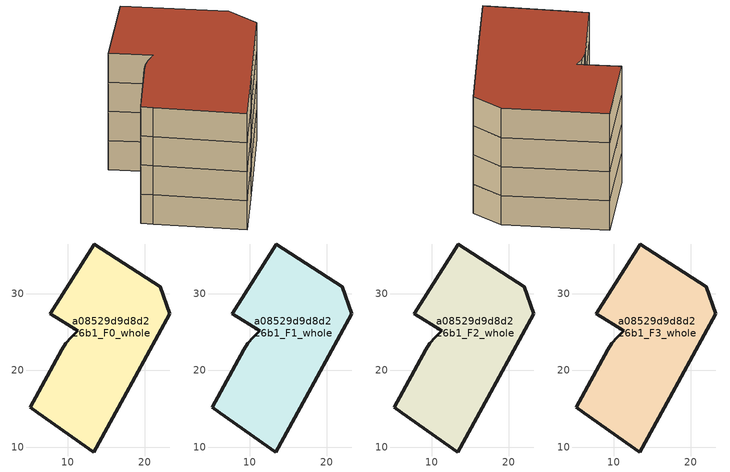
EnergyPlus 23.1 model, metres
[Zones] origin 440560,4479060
a08529d9d8d226b1_F0_whole
 floor ground (EU_floor_Construction): 22.05,30.91 23.25,27.39 17.27,16.42 13.39,9.36 6.08,14.46 5.1,15.17 9.2,22.67 9.72,23.51 10.4,24.33 11.3,25.12 7.73,27.37 13.46,36.45 z0
 wall outside (EU_wall_Construction): 13.39,9.36 17.27,16.42 23.25,27.39 22.05,30.91 13.46,36.45 7.73,27.37 11.3,25.12 10.4,24.33 9.72,23.51 9.2,22.67 5.1,15.17 6.08,14.46 13.39,9.36 z0:3
a08529d9d8d226b1_F1_whole
 floor to a08529d9d8d226b1_F0_whole (EU_floor_Construction): 22.05,30.91 23.25,27.39 17.27,16.42 13.39,9.36 6.08,14.46 5.1,15.17 9.2,22.67 9.72,23.51 10.4,24.33 11.3,25.12 7.73,27.37 13.46,36.45 z3
 wall outside (EU_wall_Construction): 13.39,9.36 17.27,16.42 23.25,27.39 22.05,30.91 13.46,36.45 7.73,27.37 11.3,25.12 10.4,24.33 9.72,23.51 9.2,22.67 5.1,15.17 6.08,14.46 13.39,9.36 z3:6
a08529d9d8d226b1_F2_whole
 floor to a08529d9d8d226b1_F1_whole (EU_floor_Construction): 22.05,30.91 23.25,27.39 17.27,16.42 13.39,9.36 6.08,14.46 5.1,15.17 9.2,22.67 9.72,23.51 10.4,24.33 11.3,25.12 7.73,27.37 13.46,36.45 z6
 wall outside (EU_wall_Construction): 13.39,9.36 17.27,16.42 23.25,27.39 22.05,30.91 13.46,36.45 7.73,27.37 11.3,25.12 10.4,24.33 9.72,23.51 9.2,22.67 5.1,15.17 6.08,14.46 13.39,9.36 z6:9
a08529d9d8d226b1_F3_whole
 floor to a08529d9d8d226b1_F2_whole (EU_floor_Construction): 22.05,30.91 23.25,27.39 17.27,16.42 13.39,9.36 6.08,14.46 5.1,15.17 9.2,22.67 9.72,23.51 10.4,24.33 11.3,25.12 7.73,27.37 13.46,36.45 z9
 wall outside (EU_wall_Construction): 13.39,9.36 17.27,16.42 23.25,27.39 22.05,30.91 13.46,36.45 7.73,27.37 11.3,25.12 10.4,24.33 9.72,23.51 9.2,22.67 5.1,15.17 6.08,14.46 13.39,9.36 z9:12
 roof outside (EU_roof_Construction): 17.27,16.42 23.25,27.39 22.05,30.91 13.46,36.45 7.73,27.37 11.3,25.12 10.4,24.33 9.72,23.51 9.2,22.67 5.1,15.17 6.08,14.46 13.39,9.36 z12
[Building]
EU S2 Campaign: North Axis=0; Terrain=City; Solar Distribution=FullExterior
[Site:Location]
Madrid: Latitude=40.5; Longitude=-3.5; Time Zone=1; Elevation=609
[SizingPeriod:WeatherFileDays]
AnnualSizingPeriod: Begin Month=1; Begin Day of Month=1; End Month=12; End Day of Month=31; Day of Week for Start Day=Monday; Use Weather File Daylight Saving Period=No; Use Weather File Rain and Snow Indicators=No
[MATERIAL]
EU_InternalMass_Material: Roughness=MediumRough; Thickness=0.1; Conductivity=1; Density=1800; Specific Heat=900; Thermal Absorptance=0.9; Solar Absorptance=0.7; Visible Absorptance=0.7
[MATERIAL:NOMASS] Roughness=MediumRough; Thermal Absorptance=0.9; Solar Absorptance=0.7; Visible Absorptance=0.7
Name | Thermal Resistance
EU_wall_NoMass | 0.609216
EU_roof_NoMass | 0.513268
EU_floor_NoMass | 0.568163
[CONSTRUCTION]
EU_wall_Construction: EU_wall_NoMass
EU_roof_Construction: EU_roof_NoMass
EU_floor_Construction: EU_floor_NoMass
EU_InternalMass_Construction: EU_InternalMass_Material
[ZONE] Type=1; Multiplier=1; Ceiling Height=autocalculate; Volume=777.021; Floor Area=autocalculate; Part of Total Floor Area=Yes
a08529d9d8d226b1_F0_whole; a08529d9d8d226b1_F1_whole; a08529d9d8d226b1_F2_whole; a08529d9d8d226b1_F3_whole
[INTERNALMASS] Construction=EU_InternalMass_Construction; Surface Area=259.007
Name | Zone or ZoneList
a08529d9d8d226b1_F0_whole_EU_InternalMass | a08529d9d8d226b1_F0_whole
a08529d9d8d226b1_F1_whole_EU_InternalMass | a08529d9d8d226b1_F1_whole
a08529d9d8d226b1_F2_whole_EU_InternalMass | a08529d9d8d226b1_F2_whole
a08529d9d8d226b1_F3_whole_EU_InternalMass | a08529d9d8d226b1_F3_whole
[OTHEREQUIPMENT] Fuel Type=Electricity; Design Level Calculation Method=Watts/Area; Power per Zone Floor Area=1; Fraction Latent=0; Fraction Radiant=0; Fraction Lost=0; Carbon Dioxide Generation Rate=0; EndUse Subcategory=EU_Step8_InternalGains
Name | Zone or ZoneList or Space or SpaceList | Schedule
EU_Step8_InternalGain_a08529d9d8d226b1_F0_whole_f000 | a08529d9d8d226b1_F0_whole | EU_Step8_GainSchedule_a08529d9d8d226b1_F0_whole_f000
EU_Step8_InternalGain_a08529d9d8d226b1_F1_whole_f000 | a08529d9d8d226b1_F1_whole | EU_Step8_GainSchedule_a08529d9d8d226b1_F1_whole_f000
EU_Step8_InternalGain_a08529d9d8d226b1_F2_whole_f000 | a08529d9d8d226b1_F2_whole | EU_Step8_GainSchedule_a08529d9d8d226b1_F2_whole_f000
EU_Step8_InternalGain_a08529d9d8d226b1_F3_whole_f000 | a08529d9d8d226b1_F3_whole | EU_Step8_GainSchedule_a08529d9d8d226b1_F3_whole_f000
[ZONEVENTILATION:DESIGNFLOWRATE] Schedule=EU_AlwaysOn; Design Flow Rate Calculation Method=AirChanges/Hour; Air Changes per Hour=0.752966; Ventilation Type=Natural; Fan Pressure Rise=0; Fan Total Efficiency=1; Constant Term Coefficient=1; Temperature Term Coefficient=0; Velocity Term Coefficient=0; Velocity Squared Term Coefficient=0; Minimum Indoor Temperature=-100; Maximum Indoor Temperature=100; Delta Temperature=-100; Minimum Outdoor Temperature=-100; Maximum Outdoor Temperature=100; Maximum Wind Speed=40
Name | Zone or ZoneList or Space or SpaceList
EU_ConstantAir_a08529d9d8d226b1_F0_whole | a08529d9d8d226b1_F0_whole
EU_ConstantAir_a08529d9d8d226b1_F1_whole | a08529d9d8d226b1_F1_whole
EU_ConstantAir_a08529d9d8d226b1_F2_whole | a08529d9d8d226b1_F2_whole
EU_ConstantAir_a08529d9d8d226b1_F3_whole | a08529d9d8d226b1_F3_whole
[HVACTEMPLATE:THERMOSTAT] Constant Heating Setpoint=20; Constant Cooling Setpoint=50
EU_HeatOnly_a08529d9d8d226b1_F0_whole; EU_HeatOnly_a08529d9d8d226b1_F1_whole; EU_HeatOnly_a08529d9d8d226b1_F2_whole; EU_HeatOnly_a08529d9d8d226b1_F3_whole
[HVACTEMPLATE:ZONE:IDEALLOADSAIRSYSTEM] System Availability Schedule=EU_AlwaysOn; Maximum Heating Supply Air Temperature=50; Minimum Cooling Supply Air Temperature=13; Maximum Heating Supply Air Humidity Ratio=0.0156; Minimum Cooling Supply Air Humidity Ratio=0.0077; Heating Limit=NoLimit; Cooling Limit=NoLimit; Heating Availability Schedule=EU_AlwaysOn; Cooling Availability Schedule=EU_CoolingOff; Dehumidification Control Type=ConstantSensibleHeatRatio; Cooling Sensible Heat Ratio=0.7; Dehumidification Setpoint=60; Humidification Control Type=None; Humidification Setpoint=30; Outdoor Air Method=None; Outdoor Air Flow Rate per Person=0.00944; Outdoor Air Flow Rate per Zone Floor Area=0; Outdoor Air Flow Rate per Zone=0; Demand Controlled Ventilation Type=None; Outdoor Air Economizer Type=NoEconomizer; Heat Recovery Type=None; Sensible Heat Recovery Effectiveness=0.7; Latent Heat Recovery Effectiveness=0.65
Name | Template Thermostat
a08529d9d8d226b1_F0_whole | EU_HeatOnly_a08529d9d8d226b1_F0_whole
a08529d9d8d226b1_F1_whole | EU_HeatOnly_a08529d9d8d226b1_F1_whole
a08529d9d8d226b1_F2_whole | EU_HeatOnly_a08529d9d8d226b1_F2_whole
a08529d9d8d226b1_F3_whole | EU_HeatOnly_a08529d9d8d226b1_F3_whole
[SIZING:ZONE] Zone Cooling Design Supply Air Temperature Input Method=SupplyAirTemperature; Zone Cooling Design Supply Air Temperature=13; Zone Heating Design Supply Air Temperature Input Method=SupplyAirTemperature; Zone Heating Design Supply Air Temperature=50; Zone Cooling Design Supply Air Humidity Ratio=0.008; Zone Heating Design Supply Air Humidity Ratio=0.008; Cooling Design Air Flow Method=DesignDay; Cooling Design Air Flow Rate=0; Cooling Minimum Air Flow per Zone Floor Area=0.000762; Cooling Minimum Air Flow=0; Cooling Minimum Air Flow Fraction=0.2; Heating Design Air Flow Method=DesignDay; Heating Design Air Flow Rate=0; Heating Maximum Air Flow per Zone Floor Area=0.002032; Heating Maximum Air Flow=0.141576; Heating Maximum Air Flow Fraction=0.3; Account for Dedicated Outdoor Air System=No; Dedicated Outdoor Air System Control Strategy=NeutralSupplyAir; Dedicated Outdoor Air Low Setpoint Temperature for Design=autosize; Dedicated Outdoor Air High Setpoint Temperature for Design=autosize; Zone Load Sizing Method=Sensible Load Only No Latent Load; Zone Latent Cooling Design Supply Air Humidity Ratio Input Method=HumidityRatioDifference; Zone Cooling Design Supply Air Humidity Ratio Difference=0.005; Zone Latent Heating Design Supply Air Humidity Ratio Input Method=HumidityRatioDifference; Zone Humidification Design Supply Air Humidity Ratio Difference=0.005
a08529d9d8d226b1_F0_whole; a08529d9d8d226b1_F1_whole; a08529d9d8d226b1_F2_whole; a08529d9d8d226b1_F3_whole
[SCHEDULE:CONSTANT]
Name | Hourly Value
EU_AlwaysOn | 1
EU_CoolingOff | 0
[SCHEDULE:FILE] Column Number=1; Rows to Skip at Top=0; Number of Hours of Data=8760; Column Separator=Comma; Interpolate to Timestep=No; Minutes per Item=60; Adjust Schedule for Daylight Savings=Yes
Name | File
EU_Step8_GainSchedule_a08529d9d8d226b1_F0_whole_f000 | C:\Users\o_iseri\Desktop\OpenUBEM\openubem\outputs\eu_evidence\EU-11\ES-MAD-BERRUGUETE\idfs\a08529d9d8d226b1\a08529d9d8d226b1_F0_whole_f000_gain.csv
EU_Step8_GainSchedule_a08529d9d8d226b1_F1_whole_f000 | C:\Users\o_iseri\Desktop\OpenUBEM\openubem\outputs\eu_evidence\EU-11\ES-MAD-BERRUGUETE\idfs\a08529d9d8d226b1\a08529d9d8d226b1_F1_whole_f000_gain.csv
EU_Step8_GainSchedule_a08529d9d8d226b1_F2_whole_f000 | C:\Users\o_iseri\Desktop\OpenUBEM\openubem\outputs\eu_evidence\EU-11\ES-MAD-BERRUGUETE\idfs\a08529d9d8d226b1\a08529d9d8d226b1_F2_whole_f000_gain.csv
EU_Step8_GainSchedule_a08529d9d8d226b1_F3_whole_f000 | C:\Users\o_iseri\Desktop\OpenUBEM\openubem\outputs\eu_evidence\EU-11\ES-MAD-BERRUGUETE\idfs\a08529d9d8d226b1\a08529d9d8d226b1_F3_whole_f000_gain.csv
